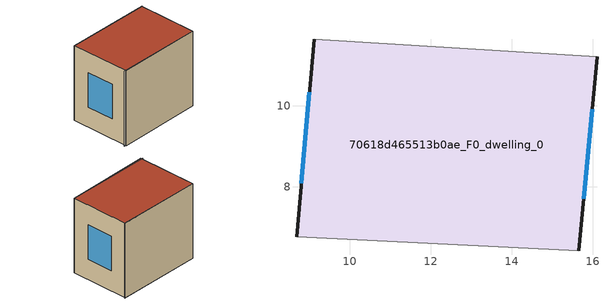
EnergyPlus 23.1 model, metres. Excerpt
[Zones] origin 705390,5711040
70618d465513b0ae_F0_dwelling_0
 floor ground (EU_floor_Construction): 16.1,11.2 15.66,6.42 8.69,6.77 9.13,11.64 z0
 wall outside (EU_wall_Construction): 15.66,6.42 16.1,11.2 / 9.13,11.64 8.69,6.77 z0:6
 wall adiabatic (EU_wall_Construction): 8.69,6.77 15.66,6.42 / 16.1,11.2 9.13,11.64 z0:6
 window (EU_Window_Construction): 15.78,7.71 15.98,9.91 / 9.01,10.33 8.81,8.08 z1.62:4.38
 roof outside (EU_roof_Construction): 15.66,6.42 16.1,11.2 9.13,11.64 8.69,6.77 z6
shading: 8.56,6.86 15.66,6.42 / 16.16,11.2 9.13,11.64 z0:6
[Building]
EU S2 Campaign: North Axis=0; Terrain=City; Solar Distribution=FullExterior
[Site:Location]
London: Latitude=51.5; Longitude=-0.5; Time Zone=0; Elevation=25
[SizingPeriod:WeatherFileDays]
AnnualSizingPeriod: Begin Month=1; Begin Day of Month=1; End Month=12; End Day of Month=31; Day of Week for Start Day=Monday; Use Weather File Daylight Saving Period=No; Use Weather File Rain and Snow Indicators=No
[MATERIAL]
EU_InternalMass_Material: Roughness=MediumRough; Thickness=0.1; Conductivity=1; Density=1800; Specific Heat=900; Thermal Absorptance=0.9; Solar Absorptance=0.7; Visible Absorptance=0.7
[MATERIAL:NOMASS] Roughness=MediumRough; Thermal Absorptance=0.9; Solar Absorptance=0.7; Visible Absorptance=0.7
Name | Thermal Resistance
EU_wall_NoMass | 0.555556
EU_roof_NoMass | 0.510204
EU_floor_NoMass | 1.68919
[WINDOWMATERIAL:SIMPLEGLAZINGSYSTEM]
EU_Window_SimpleGlazing: UFactor=3.96; Solar Heat Gain Coefficient=0.85; Visible Transmittance=0.85
[CONSTRUCTION]
EU_wall_Construction: EU_wall_NoMass
EU_roof_Construction: EU_roof_NoMass
EU_floor_Construction: EU_floor_NoMass
EU_InternalMass_Construction: EU_InternalMass_Material
EU_Window_Construction: EU_Window_SimpleGlazing
[ZONE]
70618d465513b0ae_F0_dwelling_0: Type=1; Multiplier=1; Ceiling Height=autocalculate; Volume=202.916; Floor Area=autocalculate; Part of Total Floor Area=Yes
[INTERNALMASS]
70618d465513b0ae_F0_dwelling_0_EU_InternalMass: Construction=EU_InternalMass_Construction; Zone or ZoneList=70618d465513b0ae_F0_dwelling_0; Surface Area=33.8194
[OTHEREQUIPMENT]
EU_Step8_InternalGain_70618d465513b0ae_F0_dwelling_0_f000: Fuel Type=Electricity; Zone or ZoneList or Space or SpaceList=70618d465513b0ae_F0_dwelling_0; Schedule=EU_Step8_GainSchedule_70618d465513b0ae_F0_dwelling_0_f000; Design Level Calculation Method=Watts/Area; Power per Zone Floor Area=1; Fraction Latent=0; Fraction Radiant=0; Fraction Lost=0; Carbon Dioxide Generation Rate=0; EndUse Subcategory=EU_Step8_InternalGains
[ZONEVENTILATION:DESIGNFLOWRATE]
EU_ConstantAir_70618d465513b0ae_F0_dwelling_0: Zone or ZoneList or Space or SpaceList=70618d465513b0ae_F0_dwelling_0; Schedule=EU_AlwaysOn; Design Flow Rate Calculation Method=AirChanges/Hour; Air Changes per Hour=0.48; Ventilation Type=Natural; Fan Pressure Rise=0; Fan Total Efficiency=1; Constant Term Coefficient=1; Temperature Term Coefficient=0; Velocity Term Coefficient=0; Velocity Squared Term Coefficient=0; Minimum Indoor Temperature=-100; Maximum Indoor Temperature=100; Delta Temperature=-100; Minimum Outdoor Temperature=-100; Maximum Outdoor Temperature=100; Maximum Wind Speed=40
[HVACTEMPLATE:THERMOSTAT]
EU_HeatOnly_70618d465513b0ae_F0_dwelling_0: Constant Heating Setpoint=20; Constant Cooling Setpoint=50
[HVACTEMPLATE:ZONE:IDEALLOADSAIRSYSTEM]
70618d465513b0ae_F0_dwelling_0: Template Thermostat=EU_HeatOnly_70618d465513b0ae_F0_dwelling_0; System Availability Schedule=EU_AlwaysOn; Maximum Heating Supply Air Temperature=50; Minimum Cooling Supply Air Temperature=13; Maximum Heating Supply Air Humidity Ratio=0.0156; Minimum Cooling Supply Air Humidity Ratio=0.0077; Heating Limit=NoLimit; Cooling Limit=NoLimit; Heating Availability Schedule=EU_AlwaysOn; Cooling Availability Schedule=EU_CoolingOff; Dehumidification Control Type=ConstantSensibleHeatRatio; Cooling Sensible Heat Ratio=0.7; Dehumidification Setpoint=60; Humidification Control Type=None; Humidification Setpoint=30; Outdoor Air Method=None; Outdoor Air Flow Rate per Person=0.00944; Outdoor Air Flow Rate per Zone Floor Area=0; Outdoor Air Flow Rate per Zone=0; Demand Controlled Ventilation Type=None; Outdoor Air Economizer Type=NoEconomizer; Heat Recovery Type=None; Sensible Heat Recovery Effectiveness=0.7; Latent Heat Recovery Effectiveness=0.65
[SIZING:ZONE]
70618d465513b0ae_F0_dwelling_0: Zone Cooling Design Supply Air Temperature Input Method=SupplyAirTemperature; Zone Cooling Design Supply Air Temperature=13; Zone Heating Design Supply Air Temperature Input Method=SupplyAirTemperature; Zone Heating Design Supply Air Temperature=50; Zone Cooling Design Supply Air Humidity Ratio=0.008; Zone Heating Design Supply Air Humidity Ratio=0.008; Cooling Design Air Flow Method=DesignDay; Cooling Design Air Flow Rate=0; Cooling Minimum Air Flow per Zone Floor Area=0.000762; Cooling Minimum Air Flow=0; Cooling Minimum Air Flow Fraction=0.2; Heating Design Air Flow Method=DesignDay; Heating Design Air Flow Rate=0; Heating Maximum Air Flow per Zone Floor Area=0.002032; Heating Maximum Air Flow=0.141576; Heating Maximum Air Flow Fraction=0.3; Account for Dedicated Outdoor Air System=No; Dedicated Outdoor Air System Control Strategy=NeutralSupplyAir; Dedicated Outdoor Air Low Setpoint Temperature for Design=autosize; Dedicated Outdoor Air High Setpoint Temperature for Design=autosize; Zone Load Sizing Method=Sensible Load Only No Latent Load; Zone Latent Cooling Design Supply Air Humidity Ratio Input Method=HumidityRatioDifference; Zone Cooling Design Supply Air Humidity Ratio Difference=0.005; Zone Latent Heating Design Supply Air Humidity Ratio Input Method=HumidityRatioDifference; Zone Humidification Design Supply Air Humidity Ratio Difference=0.005
[SCHEDULE:CONSTANT]
Name | Hourly Value
EU_AlwaysOn | 1
EU_CoolingOff | 0
[SCHEDULE:FILE]
EU_Step8_GainSchedule_70618d465513b0ae_F0_dwelling_0_f000: File=../../schedules/70618d465513b0ae/70618d465513b0ae_F0_dwelling_0_f000_gain.csv; Column Number=1; Rows to Skip at Top=0; Number of Hours of Data=8760; Column Separator=Comma; Interpolate to Timestep=No; Minutes per Item=60; Adjust Schedule for Daylight Savings=Yes
